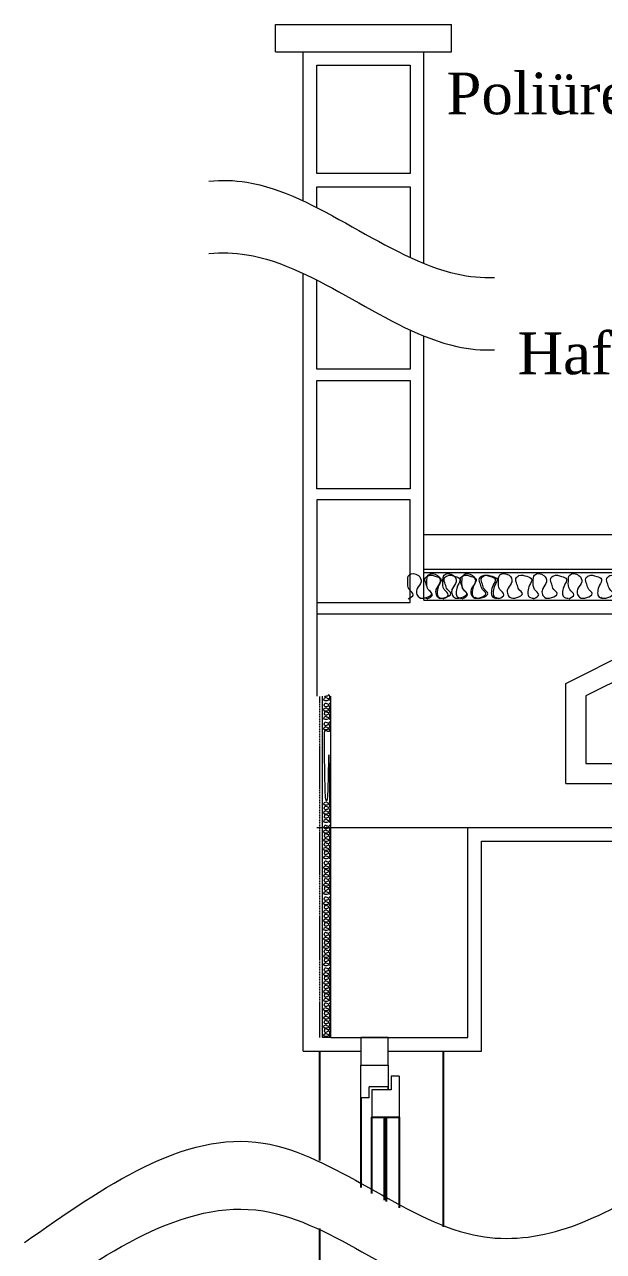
# Model space of a CAD drawing. Header units: millimetres. Extents: x -16104 to 67872, y -88009 to 12107.
# Drawn here: x 66599.2 to 66738, y -6161.2 to -5867.3 of the extents above; entities that cross this region are included whole.
import ezdxf

# ---------------------------------------------------------------- set-up
doc = ezdxf.new("R2010")
doc.units = ezdxf.units.MM
doc.linetypes.add('HIDDEN2', pattern=[4.7625, 3.175, -1.5875])
doc.layers.get('0').update_dxf_attribs({"color": 241})
for name, color, linetype, lineweight in [('DOĞRAMA', 2, 'Continuous', 5), ('doşeme', 5, 'Continuous', 18), ('kolon', 1, 'Continuous', 5), ('SEMBOL', 21, 'Continuous', 5), ('SIVA', 30, 'Continuous', 5), ('TARAMA', 8, 'Continuous', 15)]:
    doc.layers.add(name, color=color, linetype=linetype, lineweight=lineweight)
doc.styles.add('ÖLÇÜ', font='times.ttf', dxfattribs={"height": 15})

# ---------------------------------------------------------------- blocks, each defined once
blk = doc.blocks.new('A$C218D7482')
at = {"layer": 'SEMBOL'}
for p, q in [((0, 15), (10, 20)), ((10, 20), (46.69, 20)), ((56.69, 15), (46.69, 20)), ((10.71, 17), (3, 13.15)), ((17, 17), (10.71, 17)), ((17, 3), (17, 17)), ((20.74, 17), (36.69, 17)), ((20.74, 3), (20.74, 17)), ((36.69, 17), (36.69, 3)), ((45.98, 17), (39.69, 17)), ((39.69, 17), (39.69, 3)), ((39.69, 17), (39.69, 3)), ((53.69, 13.15), (45.98, 17)), ((0, 0), (0, 15)), ((56.69, 0), (56.69, 15)), ((3, 13.15), (3, 3)), ((53.69, 3), (53.69, 13.15)), ((3, 3), (17, 3)), ((36.69, 3), (20.74, 3)), ((39.69, 3), (53.69, 3)), ((0, 0), (56.69, 0))]:
    blk.add_line(p, q, dxfattribs=at)

msp = doc.modelspace()

# ---------------------------------------------------------------- linework, layer by layer
at = {"color": 0, "ltscale": 5}
for p, q in [((66669.97, -6139.47), (66669.97, -6113.29)), ((66699.66, -6155.37), (66699.66, -6113.29)), ((66679.83, -6124.47), (66679.83, -6145.93)), ((66685.49, -6148.96), (66685.49, -6129.07)), ((66686.01, -6149.24), (66686.01, -6129.07)), ((66669.97, -6205.9), (66669.97, -6155.71))]:
    msp.add_line(p, q, dxfattribs=at)
msp.add_lwpolyline([(66682.46, -6147.35), (66682.46, -6129.07), (66689.04, -6129.07), (66689.04, -6150.79)], dxfattribs=at)
at = {"layer": 'DOĞRAMA', "color": 3, "ltscale": 0.02}
for p, q in [((66679.83, -6116.58), (66686.41, -6116.58)), ((66686.41, -6116.58), (66686.41, -6121.84)), ((66689.04, -6119.21), (66687.07, -6119.21)), ((66687.07, -6119.21), (66687.07, -6122.5)), ((66689.04, -6119.21), (66689.04, -6129.07)), ((66681.8, -6124.47), (66679.83, -6124.47)), ((66686.41, -6121.84), (66681.8, -6121.84)), ((66681.8, -6124.47), (66681.8, -6121.84)), ((66687.07, -6122.5), (66682.46, -6122.5)), ((66682.46, -6122.5), (66682.46, -6129.07)), ((66689.04, -6129.07), (66682.46, -6129.07))]:
    msp.add_line(p, q, dxfattribs=at)
at = {"layer": 'DOĞRAMA', "ltscale": 0.02}
msp.add_line((66686.41, -6122.5), (66686.41, -6121.84), dxfattribs=at)
at = {"layer": 'DOĞRAMA', "color": 3, "ltscale": 0.02}
msp.add_lwpolyline([(66679.83, -6116.58), (66686.41, -6116.58), (66686.41, -6110), (66679.83, -6110)], close=True, dxfattribs=at)
msp.add_lwpolyline([(66679.83, -6125.13), (66679.83, -6116.58), (66686.41, -6116.58), (66686.41, -6122.5)], dxfattribs=at)
at = {"layer": 'DOĞRAMA', "ltscale": 0.02}
for points, knots in [([(66643.43, -5904.84), (66646.45, -5904.56), (66666.35, -5905.02), (66689.18, -5926.29), (66708.85, -5928), (66711.84, -5927.93)], [0.991581, 0.991581, 0.991581, 0.991581, 1.178141, 2.223266, 2.410473, 2.410473, 2.410473, 2.410473]), ([(66643.43, -5922.21), (66646.45, -5921.93), (66666.35, -5922.38), (66689.18, -5943.65), (66708.85, -5945.37), (66711.84, -5945.29)], [0.991581, 0.991581, 0.991581, 0.991581, 1.178141, 2.223266, 2.410473, 2.410473, 2.410473, 2.410473]), ([(66599.2, -6159.09), (66618.3, -6145.66), (66654.34, -6120.32), (66704.23, -6166.8), (66734.79, -6154.84), (66748.71, -6145.92)], [0, 0, 0, 0, 1.178141, 2.223266, 3.10085, 3.10085, 3.10085, 3.10085])]:
    msp.add_open_spline(points, degree=3, knots=knots, dxfattribs=at)
msp.add_spline([(66599.2, -6175.34), (66656.42, -6151.53), (66706.81, -6173.51), (66777.36, -6140.54)], degree=3, dxfattribs=at)
at = {"layer": 'doşeme', "color": 4, "ltscale": 0.02}
for p, q in [((66659.35, -5873.92), (66659.35, -5867.35)), ((66659.35, -5867.35), (66686.06, -5867.35)), ((66681.84, -5867.35), (66701.53, -5867.35)), ((66701.53, -5873.92), (66701.53, -5867.35)), ((66659.35, -5873.92), (66690.35, -5873.92)), ((66688.41, -5873.92), (66701.53, -5873.92)), ((66691.67, -5981.19), (66669.31, -5981.19)), ((66691.67, -6005.8), (66691.67, -5981.19)), ((66669.31, -6005.8), (66691.67, -6005.8)), ((66672.63, -6008.47), (66957, -6008.47)), ((66672.63, -6008.47), (66957, -6008.47)), ((66705.51, -6059.67), (66967.91, -6059.67))]:
    msp.add_line(p, q, dxfattribs=at)
for points in [[(66669.31, -5877.11), (66691.67, -5877.11), (66691.67, -5903.06), (66669.31, -5903.06)], [(66669.31, -5952.58), (66691.67, -5952.58), (66691.67, -5978.53), (66669.31, -5978.53)]]:
    msp.add_lwpolyline(points, close=True, dxfattribs=at)
for points in [[(66669.31, -5911.2), (66669.31, -5906.25), (66691.67, -5906.25), (66691.67, -5923.15)], [(66691.67, -5940.52), (66691.67, -5949.93), (66669.31, -5949.93), (66669.31, -5928.57)]]:
    msp.add_lwpolyline(points, dxfattribs=at)
at = {"layer": 'kolon'}
for p, q in [((66669.31, -5981.19), (66669.31, -6028.25)), ((66669.31, -6008.47), (66894.71, -6008.47)), ((66669.31, -6059.67), (66894.71, -6059.67)), ((66705.51, -6059.67), (66967.91, -6059.67)), ((66705.51, -6110), (66705.51, -6059.67)), ((66705.51, -6059.67), (66737.38, -6059.67)), ((66672.63, -6110), (66705.51, -6110))]:
    msp.add_line(p, q, dxfattribs=at)
at = {"layer": 'SIVA', "ltscale": 0.02}
for p, q in [((66666.02, -5909.6), (66666.02, -5873.92)), ((66694.96, -5924.58), (66694.96, -5873.92)), ((66666.02, -6031.53), (66666.02, -5926.96)), ((66694.96, -6005.19), (66694.96, -5941.95)), ((66694.96, -5989.46), (66952.96, -5989.46)), ((66694.96, -5997.78), (66953.96, -5997.78)), ((66694.96, -5998.61), (66954.14, -5998.61)), ((66694.96, -6005.19), (66955.94, -6005.19)), ((66694.96, -6005.19), (66955.94, -6005.19)), ((66666.02, -6113.29), (66666.02, -6031.53)), ((66708.8, -6062.96), (66969.02, -6062.96)), ((66708.8, -6113.29), (66708.8, -6062.96)), ((66666.02, -6113.29), (66679.83, -6113.29)), ((66686.41, -6113.29), (66708.8, -6113.29))]:
    msp.add_line(p, q, dxfattribs=at)
at = {"layer": 'SIVA', "color": 8, "ltscale": 0.02}
for p, q in [((66670.66, -6110), (66670.66, -6028.25)), ((66672.63, -6110), (66670.66, -6110))]:
    msp.add_line(p, q, dxfattribs=at)
at = {"layer": 'SIVA', "color": 4, "ltscale": 0.02}
msp.add_line((66672.63, -6110), (66672.63, -6028.25), dxfattribs=at)
at = {"layer": 'SIVA', "color": 8, "ltscale": 0.02}
for points, knots in [([(66691.16, -6004.87), (66691.77, -6004.59), (66693.02, -6004.01), (66690.97, -6002.61), (66691.1, -6000.94), (66691.07, -5998.68), (66693.79, -5998.83), (66694.65, -6001), (66693.3, -6002.14), (66693.07, -6003.55), (66693.82, -6004.89), (66695.4, -6004.81), (66697.42, -6003.73), (66695.76, -6002.68), (66695.59, -6001.42), (66694.92, -6000.08), (66696.28, -5999.03), (66697.6, -5999.44), (66699.52, -6000.07), (66698.4, -6001.73), (66698.1, -6002.94), (66698.08, -6004.5), (66699.01, -6004.74), (66699.47, -6004.78)], [0, 0, 0, 0, 0.0070041, 0.014536, 0.0233289, 0.030642, 0.040814, 0.0485784, 0.0568467, 0.0621733, 0.0674053, 0.0753205, 0.0828513, 0.0887338, 0.0948184, 0.1013203, 0.1058547, 0.1145465, 0.1206178, 0.1277639, 0.1348002, 0.1401268, 0.1459681, 0.1459681, 0.1459681, 0.1459681]), ([(66695.74, -6004.87), (66696.35, -6004.59), (66697.61, -6004.01), (66695.55, -6002.61), (66695.68, -6000.94), (66695.65, -5998.68), (66698.37, -5998.83), (66699.23, -6001), (66697.89, -6002.14), (66697.65, -6003.55), (66698.4, -6004.89), (66699.98, -6004.81), (66702, -6003.73), (66700.34, -6002.68), (66700.17, -6001.42), (66699.5, -6000.08), (66700.87, -5999.03), (66702.19, -5999.44), (66704.1, -6000.07), (66702.98, -6001.73), (66702.68, -6002.94), (66702.66, -6004.5), (66703.59, -6004.74), (66704.05, -6004.78)], [0, 0, 0, 0, 0.0070041, 0.014536, 0.0233289, 0.030642, 0.040814, 0.0485784, 0.0568467, 0.0621733, 0.0674053, 0.0753205, 0.0828513, 0.0887338, 0.0948184, 0.1013203, 0.1058547, 0.1145465, 0.1206178, 0.1277639, 0.1348002, 0.1401268, 0.1459681, 0.1459681, 0.1459681, 0.1459681]), ([(66699.58, -6004.87), (66700.19, -6004.59), (66701.44, -6004.01), (66699.39, -6002.61), (66699.52, -6000.94), (66699.49, -5998.68), (66702.21, -5998.83), (66703.07, -6001), (66701.72, -6002.14), (66701.49, -6003.55), (66702.24, -6004.89), (66703.82, -6004.81), (66705.84, -6003.73), (66704.18, -6002.68), (66704.01, -6001.42), (66703.34, -6000.08), (66704.7, -5999.03), (66706.02, -5999.44), (66707.94, -6000.07), (66706.82, -6001.73), (66706.52, -6002.94), (66706.5, -6004.5), (66707.43, -6004.74), (66707.89, -6004.78)], [0, 0, 0, 0, 0.0070041, 0.014536, 0.0233289, 0.030642, 0.040814, 0.0485784, 0.0568467, 0.0621733, 0.0674053, 0.0753205, 0.0828513, 0.0887338, 0.0948184, 0.1013203, 0.1058547, 0.1145465, 0.1206178, 0.1277639, 0.1348002, 0.1401268, 0.1459681, 0.1459681, 0.1459681, 0.1459681]), ([(66704.16, -6004.87), (66704.77, -6004.59), (66706.03, -6004.01), (66703.97, -6002.61), (66704.1, -6000.94), (66704.07, -5998.68), (66706.79, -5998.83), (66707.65, -6001), (66706.31, -6002.14), (66706.07, -6003.55), (66706.82, -6004.89), (66708.4, -6004.81), (66710.42, -6003.73), (66708.76, -6002.68), (66708.59, -6001.42), (66707.92, -6000.08), (66709.29, -5999.03), (66710.61, -5999.44), (66712.52, -6000.07), (66711.4, -6001.73), (66711.1, -6002.94), (66711.08, -6004.5), (66712.01, -6004.74), (66712.47, -6004.78)], [0, 0, 0, 0, 0.0070041, 0.014536, 0.0233289, 0.030642, 0.040814, 0.0485784, 0.0568467, 0.0621733, 0.0674053, 0.0753205, 0.0828513, 0.0887338, 0.0948184, 0.1013203, 0.1058547, 0.1145465, 0.1206178, 0.1277639, 0.1348002, 0.1401268, 0.1459681, 0.1459681, 0.1459681, 0.1459681]), ([(66707.27, -6004.54), (66707.7, -6004.85), (66708.88, -6004.78), (66710.88, -6003.72), (66709.22, -6002.66), (66709.05, -6001.4), (66708.38, -6000.07), (66709.74, -5999.02), (66711.06, -5999.42), (66712.98, -6000.06), (66711.86, -6001.71), (66711.56, -6002.93), (66711.54, -6004.48), (66712.47, -6004.72), (66712.92, -6004.76)], [0.06757035, 0.06757035, 0.06757035, 0.06757035, 0.07532045, 0.08285134, 0.08873376, 0.09481838, 0.1013203, 0.10585465, 0.11454647, 0.12061779, 0.12776393, 0.13480019, 0.14012681, 0.14596806, 0.14596806, 0.14596806, 0.14596806]), ([(66712.91, -6004.85), (66713.52, -6004.57), (66714.78, -6003.99), (66712.72, -6002.6), (66712.85, -6000.93), (66712.82, -5998.66), (66715.54, -5998.81), (66716.4, -6000.98), (66715.06, -6002.12), (66714.82, -6003.54), (66715.57, -6004.87), (66717.15, -6004.79), (66719.17, -6003.72), (66717.51, -6002.66), (66717.34, -6001.4), (66716.67, -6000.07), (66718.04, -5999.02), (66719.36, -5999.42), (66721.27, -6000.06), (66720.15, -6001.71), (66719.85, -6002.93), (66719.83, -6004.48), (66720.76, -6004.72), (66721.22, -6004.76)], [0, 0, 0, 0, 0.0070041, 0.014536, 0.0233289, 0.030642, 0.040814, 0.0485784, 0.0568467, 0.0621733, 0.0674053, 0.0753205, 0.0828513, 0.0887338, 0.0948184, 0.1013203, 0.1058547, 0.1145465, 0.1206178, 0.1277639, 0.1348002, 0.1401268, 0.1459681, 0.1459681, 0.1459681, 0.1459681]), ([(66721.24, -6004.87), (66721.85, -6004.59), (66723.11, -6004.01), (66721.05, -6002.61), (66721.19, -6000.94), (66721.15, -5998.68), (66723.88, -5998.83), (66724.74, -6001), (66723.39, -6002.14), (66723.15, -6003.55), (66723.9, -6004.89), (66725.49, -6004.81), (66727.5, -6003.73), (66725.84, -6002.68), (66725.67, -6001.42), (66725.01, -6000.08), (66726.37, -5999.03), (66727.69, -5999.44), (66729.61, -6000.07), (66728.49, -6001.73), (66728.18, -6002.94), (66728.16, -6004.5), (66729.09, -6004.74), (66729.55, -6004.78)], [0, 0, 0, 0, 0.0070041, 0.014536, 0.0233289, 0.030642, 0.040814, 0.0485784, 0.0568467, 0.0621733, 0.0674053, 0.0753205, 0.0828513, 0.0887338, 0.0948184, 0.1013203, 0.1058547, 0.1145465, 0.1206178, 0.1277639, 0.1348002, 0.1401268, 0.1459681, 0.1459681, 0.1459681, 0.1459681]), ([(66729.66, -6004.87), (66730.27, -6004.59), (66731.53, -6004.01), (66729.47, -6002.61), (66729.61, -6000.94), (66729.57, -5998.68), (66732.3, -5998.83), (66733.16, -6001), (66731.81, -6002.14), (66731.57, -6003.55), (66732.32, -6004.89), (66733.91, -6004.81), (66735.93, -6003.73), (66734.26, -6002.68), (66734.09, -6001.42), (66733.43, -6000.08), (66734.79, -5999.03), (66736.11, -5999.44), (66738.03, -6000.07), (66736.91, -6001.73), (66736.6, -6002.94), (66736.58, -6004.5), (66737.51, -6004.74), (66737.97, -6004.78)], [0, 0, 0, 0, 0.0070041, 0.014536, 0.0233289, 0.030642, 0.040814, 0.0485784, 0.0568467, 0.0621733, 0.0674053, 0.0753205, 0.0828513, 0.0887338, 0.0948184, 0.1013203, 0.1058547, 0.1145465, 0.1206178, 0.1277639, 0.1348002, 0.1401268, 0.1459681, 0.1459681, 0.1459681, 0.1459681]), ([(66737.35, -6004.54), (66737.79, -6004.85), (66738.96, -6004.78), (66740.96, -6003.72), (66739.3, -6002.66), (66739.13, -6001.4), (66738.46, -6000.07), (66739.83, -5999.02), (66741.15, -5999.42), (66743.07, -6000.06), (66741.94, -6001.71), (66741.64, -6002.93), (66741.62, -6004.48), (66742.55, -6004.72), (66743.01, -6004.76)], [0.06757035, 0.06757035, 0.06757035, 0.06757035, 0.07532045, 0.08285134, 0.08873376, 0.09481838, 0.1013203, 0.10585465, 0.11454647, 0.12061779, 0.12776393, 0.13480019, 0.14012681, 0.14596806, 0.14596806, 0.14596806, 0.14596806]), ([(66672.43, -6031.79), (66672.36, -6031.65), (66672.22, -6031.34), (66671.88, -6031.84), (66671.48, -6031.81), (66670.93, -6031.82), (66670.97, -6031.16), (66671.49, -6030.95), (66671.77, -6031.27), (66672.11, -6031.33), (66672.43, -6031.15), (66672.41, -6030.77), (66672.15, -6030.28), (66671.9, -6030.68), (66671.59, -6030.72), (66671.27, -6030.88), (66671.02, -6030.55), (66671.11, -6030.24), (66671.27, -6029.77), (66671.67, -6030.04), (66671.96, -6030.12), (66672.34, -6030.12), (66672.4, -6029.9), (66672.4, -6029.79)], [0, 0, 0, 0, 0.0070041, 0.014536, 0.0233289, 0.030642, 0.040814, 0.0485784, 0.0568467, 0.0621733, 0.0674053, 0.0753205, 0.0828513, 0.0887338, 0.0948184, 0.1013203, 0.1058547, 0.1145465, 0.1206178, 0.1277639, 0.1348002, 0.1401268, 0.1459681, 0.1459681, 0.1459681, 0.1459681]), ([(66672.43, -6031.79), (66672.36, -6031.65), (66672.22, -6031.34), (66671.88, -6031.84), (66671.48, -6031.81), (66670.93, -6031.82), (66670.97, -6031.16), (66671.49, -6030.95), (66671.77, -6031.27), (66672.11, -6031.33), (66672.43, -6031.15), (66672.41, -6030.77), (66672.15, -6030.28), (66671.9, -6030.68), (66671.59, -6030.72), (66671.27, -6030.88), (66671.02, -6030.55), (66671.11, -6030.24), (66671.27, -6029.77), (66671.67, -6030.04), (66671.96, -6030.12), (66672.34, -6030.12), (66672.4, -6029.9), (66672.4, -6029.79)], [0, 0, 0, 0, 0.0070041, 0.014536, 0.0233289, 0.030642, 0.040814, 0.0485784, 0.0568467, 0.0621733, 0.0674053, 0.0753205, 0.0828513, 0.0887338, 0.0948184, 0.1013203, 0.1058547, 0.1145465, 0.1206178, 0.1277639, 0.1348002, 0.1401268, 0.1459681, 0.1459681, 0.1459681, 0.1459681]), ([(66672.45, -6029.3), (66672.38, -6029.16), (66672.24, -6028.85), (66671.9, -6029.35), (66671.5, -6029.32), (66670.95, -6029.33), (66670.99, -6028.67), (66671.51, -6028.46), (66671.79, -6028.78), (66672.13, -6028.84), (66672.45, -6028.66), (66672.43, -6028.28), (66672.17, -6027.79), (66671.92, -6028.19), (66671.62, -6028.23), (66671.34, -6028.37), (66671.22, -6028.28), (66671.19, -6028.25)], [0, 0, 0, 0, 0.0070041, 0.014536, 0.0233289, 0.030642, 0.040814, 0.0485784, 0.0568467, 0.0621733, 0.0674053, 0.0753205, 0.0828513, 0.0887338, 0.0948184, 0.1013203, 0.1034762, 0.1034762, 0.1034762, 0.1034762]), ([(66672.45, -6029.3), (66672.38, -6029.16), (66672.24, -6028.85), (66671.9, -6029.35), (66671.5, -6029.32), (66670.95, -6029.33), (66670.99, -6028.67), (66671.51, -6028.46), (66671.79, -6028.78), (66672.13, -6028.84), (66672.45, -6028.66), (66672.43, -6028.28), (66672.17, -6027.79), (66671.92, -6028.19), (66671.62, -6028.23), (66671.34, -6028.37), (66671.22, -6028.28), (66671.19, -6028.25)], [0, 0, 0, 0, 0.0070041, 0.014536, 0.0233289, 0.030642, 0.040814, 0.0485784, 0.0568467, 0.0621733, 0.0674053, 0.0753205, 0.0828513, 0.0887338, 0.0948184, 0.1013203, 0.1034762, 0.1034762, 0.1034762, 0.1034762]), ([(66672.45, -6033.8), (66672.38, -6033.65), (66672.24, -6033.35), (66671.9, -6033.85), (66671.5, -6033.81), (66670.95, -6033.82), (66670.99, -6033.16), (66671.51, -6032.96), (66671.79, -6033.28), (66672.13, -6033.34), (66672.45, -6033.16), (66672.43, -6032.77), (66672.17, -6032.29), (66671.92, -6032.69), (66671.62, -6032.73), (66671.29, -6032.89), (66671.04, -6032.56), (66671.14, -6032.24), (66671.29, -6031.78), (66671.69, -6032.05), (66671.98, -6032.12), (66672.36, -6032.13), (66672.42, -6031.9), (66672.43, -6031.79)], [0, 0, 0, 0, 0.0070041, 0.014536, 0.0233289, 0.030642, 0.040814, 0.0485784, 0.0568467, 0.0621733, 0.0674053, 0.0753205, 0.0828513, 0.0887338, 0.0948184, 0.1013203, 0.1058547, 0.1145465, 0.1206178, 0.1277639, 0.1348002, 0.1401268, 0.1459681, 0.1459681, 0.1459681, 0.1459681]), ([(66672.45, -6033.8), (66672.38, -6033.65), (66672.24, -6033.35), (66671.9, -6033.85), (66671.5, -6033.81), (66670.95, -6033.82), (66670.99, -6033.16), (66671.51, -6032.96), (66671.79, -6033.28), (66672.13, -6033.34), (66672.45, -6033.16), (66672.43, -6032.77), (66672.17, -6032.29), (66671.92, -6032.69), (66671.62, -6032.73), (66671.29, -6032.89), (66671.04, -6032.56), (66671.14, -6032.24), (66671.29, -6031.78), (66671.69, -6032.05), (66671.98, -6032.12), (66672.36, -6032.13), (66672.42, -6031.9), (66672.43, -6031.79)], [0, 0, 0, 0, 0.0070041, 0.014536, 0.0233289, 0.030642, 0.040814, 0.0485784, 0.0568467, 0.0621733, 0.0674053, 0.0753205, 0.0828513, 0.0887338, 0.0948184, 0.1013203, 0.1058547, 0.1145465, 0.1206178, 0.1277639, 0.1348002, 0.1401268, 0.1459681, 0.1459681, 0.1459681, 0.1459681]), ([(66672.43, -6036.3), (66672.36, -6036.16), (66672.22, -6035.85), (66671.88, -6036.35), (66671.48, -6036.32), (66670.93, -6036.33), (66670.97, -6035.67), (66671.49, -6035.46), (66671.77, -6035.79), (66672.11, -6035.84), (66672.43, -6035.66), (66672.41, -6035.28), (66672.15, -6034.79), (66671.9, -6035.19), (66671.59, -6035.23), (66671.27, -6035.4), (66671.02, -6035.07), (66671.11, -6034.75), (66671.27, -6034.28), (66671.67, -6034.55), (66671.96, -6034.63), (66672.34, -6034.63), (66672.4, -6034.41), (66672.4, -6034.3)], [0, 0, 0, 0, 0.0070041, 0.014536, 0.0233289, 0.030642, 0.040814, 0.0485784, 0.0568467, 0.0621733, 0.0674053, 0.0753205, 0.0828513, 0.0887338, 0.0948184, 0.1013203, 0.1058547, 0.1145465, 0.1206178, 0.1277639, 0.1348002, 0.1401268, 0.1459681, 0.1459681, 0.1459681, 0.1459681]), ([(66672.43, -6036.3), (66672.36, -6036.16), (66672.22, -6035.85), (66671.88, -6036.35), (66671.48, -6036.32), (66670.93, -6036.33), (66670.97, -6035.67), (66671.49, -6035.46), (66671.77, -6035.79), (66672.11, -6035.84), (66672.43, -6035.66), (66672.41, -6035.28), (66672.15, -6034.79), (66671.9, -6035.19), (66671.59, -6035.23), (66671.27, -6035.4), (66671.02, -6035.07), (66671.11, -6034.75), (66671.27, -6034.28), (66671.67, -6034.55), (66671.96, -6034.63), (66672.34, -6034.63), (66672.4, -6034.41), (66672.4, -6034.3)], [0, 0, 0, 0, 0.0070041, 0.014536, 0.0233289, 0.030642, 0.040814, 0.0485784, 0.0568467, 0.0621733, 0.0674053, 0.0753205, 0.0828513, 0.0887338, 0.0948184, 0.1013203, 0.1058547, 0.1145465, 0.1206178, 0.1277639, 0.1348002, 0.1401268, 0.1459681, 0.1459681, 0.1459681, 0.1459681]), ([(66672.45, -6054.31), (66672.38, -6054.16), (66672.24, -6053.86), (66671.9, -6054.36), (66671.5, -6054.32), (66670.95, -6054.33), (66670.99, -6053.67), (66671.51, -6053.47), (66671.79, -6053.79), (66672.13, -6053.85), (66672.45, -6053.67), (66672.43, -6053.29), (66672.17, -6036.8), (66671.92, -6053.2), (66671.62, -6053.24), (66671.29, -6053.4), (66671.04, -6037.07), (66671.14, -6036.75), (66671.29, -6036.29), (66671.69, -6036.56), (66671.98, -6036.63), (66672.36, -6036.64), (66672.42, -6036.41), (66672.43, -6036.3)], [0, 0, 0, 0, 0.0070041, 0.014536, 0.0233289, 0.030642, 0.040814, 0.0485784, 0.0568467, 0.0621733, 0.0674053, 0.0753205, 0.0828513, 0.0887338, 0.0948184, 0.1013203, 0.1058547, 0.1145465, 0.1206178, 0.1277639, 0.1348002, 0.1401268, 0.1459681, 0.1459681, 0.1459681, 0.1459681]), ([(66672.43, -6056.46), (66672.36, -6056.31), (66672.22, -6056.01), (66671.88, -6056.5), (66671.48, -6056.47), (66670.93, -6056.48), (66670.97, -6055.82), (66671.49, -6055.61), (66671.77, -6055.94), (66672.11, -6056), (66672.43, -6055.81), (66672.41, -6055.43), (66672.15, -6054.94), (66671.9, -6055.34), (66671.59, -6055.39), (66671.27, -6055.55), (66671.02, -6055.22), (66671.11, -6054.9), (66671.27, -6054.44), (66671.67, -6054.71), (66671.96, -6054.78), (66672.34, -6054.78), (66672.4, -6054.56), (66672.4, -6054.45)], [0, 0, 0, 0, 0.0070041, 0.014536, 0.0233289, 0.030642, 0.040814, 0.0485784, 0.0568467, 0.0621733, 0.0674053, 0.0753205, 0.0828513, 0.0887338, 0.0948184, 0.1013203, 0.1058547, 0.1145465, 0.1206178, 0.1277639, 0.1348002, 0.1401268, 0.1459681, 0.1459681, 0.1459681, 0.1459681]), ([(66672.45, -6058.46), (66672.38, -6058.32), (66672.24, -6058.01), (66671.9, -6058.51), (66671.5, -6058.48), (66670.95, -6058.48), (66670.99, -6057.83), (66671.51, -6057.62), (66671.79, -6057.94), (66672.13, -6058), (66672.45, -6057.82), (66672.43, -6057.44), (66672.17, -6056.95), (66671.92, -6057.35), (66671.62, -6057.39), (66671.29, -6057.55), (66671.04, -6057.22), (66671.14, -6056.91), (66671.29, -6056.44), (66671.69, -6056.71), (66671.98, -6056.79), (66672.36, -6056.79), (66672.42, -6056.57), (66672.43, -6056.46)], [0, 0, 0, 0, 0.0070041, 0.014536, 0.0233289, 0.030642, 0.040814, 0.0485784, 0.0568467, 0.0621733, 0.0674053, 0.0753205, 0.0828513, 0.0887338, 0.0948184, 0.1013203, 0.1058547, 0.1145465, 0.1206178, 0.1277639, 0.1348002, 0.1401268, 0.1459681, 0.1459681, 0.1459681, 0.1459681]), ([(66672.43, -6061.02), (66672.36, -6060.88), (66672.22, -6060.57), (66671.88, -6061.07), (66671.48, -6061.04), (66670.93, -6061.05), (66670.97, -6060.39), (66671.49, -6060.18), (66671.77, -6060.51), (66672.11, -6060.56), (66672.43, -6060.38), (66672.41, -6060), (66672.15, -6059.51), (66671.9, -6059.91), (66671.59, -6059.96), (66671.27, -6060.12), (66671.02, -6059.79), (66671.11, -6059.47), (66671.27, -6059), (66671.67, -6059.28), (66671.96, -6059.35), (66672.34, -6059.35), (66672.4, -6059.13), (66672.4, -6059.02)], [0, 0, 0, 0, 0.0070041, 0.014536, 0.0233289, 0.030642, 0.040814, 0.0485784, 0.0568467, 0.0621733, 0.0674053, 0.0753205, 0.0828513, 0.0887338, 0.0948184, 0.1013203, 0.1058547, 0.1145465, 0.1206178, 0.1277639, 0.1348002, 0.1401268, 0.1459681, 0.1459681, 0.1459681, 0.1459681]), ([(66672.45, -6063.03), (66672.38, -6062.88), (66672.24, -6062.58), (66671.9, -6063.08), (66671.5, -6063.05), (66670.95, -6063.05), (66670.99, -6062.4), (66671.51, -6062.19), (66671.79, -6062.51), (66672.13, -6062.57), (66672.45, -6062.39), (66672.43, -6062.01), (66672.17, -6061.52), (66671.92, -6061.92), (66671.62, -6061.96), (66671.29, -6062.12), (66671.04, -6061.79), (66671.14, -6061.47), (66671.29, -6061.01), (66671.69, -6061.28), (66671.98, -6061.36), (66672.36, -6061.36), (66672.42, -6061.14), (66672.43, -6061.02)], [0, 0, 0, 0, 0.0070041, 0.014536, 0.0233289, 0.030642, 0.040814, 0.0485784, 0.0568467, 0.0621733, 0.0674053, 0.0753205, 0.0828513, 0.0887338, 0.0948184, 0.1013203, 0.1058547, 0.1145465, 0.1206178, 0.1277639, 0.1348002, 0.1401268, 0.1459681, 0.1459681, 0.1459681, 0.1459681]), ([(66672.43, -6065.18), (66672.36, -6065.03), (66672.22, -6064.73), (66671.88, -6065.22), (66671.48, -6065.19), (66670.93, -6065.2), (66670.97, -6064.54), (66671.49, -6064.33), (66671.77, -6064.66), (66672.11, -6064.72), (66672.43, -6064.54), (66672.41, -6064.15), (66672.15, -6063.66), (66671.9, -6064.07), (66671.59, -6064.11), (66671.27, -6064.27), (66671.02, -6063.94), (66671.11, -6063.62), (66671.27, -6063.16), (66671.67, -6063.43), (66671.96, -6063.5), (66672.34, -6063.51), (66672.4, -6063.28), (66672.4, -6063.17)], [0, 0, 0, 0, 0.0070041, 0.014536, 0.0233289, 0.030642, 0.040814, 0.0485784, 0.0568467, 0.0621733, 0.0674053, 0.0753205, 0.0828513, 0.0887338, 0.0948184, 0.1013203, 0.1058547, 0.1145465, 0.1206178, 0.1277639, 0.1348002, 0.1401268, 0.1459681, 0.1459681, 0.1459681, 0.1459681]), ([(66672.45, -6067.18), (66672.38, -6067.04), (66672.24, -6066.73), (66671.9, -6067.23), (66671.5, -6067.2), (66670.95, -6067.21), (66670.99, -6066.55), (66671.51, -6066.34), (66671.79, -6066.67), (66672.13, -6066.72), (66672.45, -6066.54), (66672.43, -6066.16), (66672.17, -6065.67), (66671.92, -6066.07), (66671.62, -6066.11), (66671.29, -6066.27), (66671.04, -6065.95), (66671.14, -6065.63), (66671.29, -6065.16), (66671.69, -6065.43), (66671.98, -6065.51), (66672.36, -6065.51), (66672.42, -6065.29), (66672.43, -6065.18)], [0, 0, 0, 0, 0.0070041, 0.014536, 0.0233289, 0.030642, 0.040814, 0.0485784, 0.0568467, 0.0621733, 0.0674053, 0.0753205, 0.0828513, 0.0887338, 0.0948184, 0.1013203, 0.1058547, 0.1145465, 0.1206178, 0.1277639, 0.1348002, 0.1401268, 0.1459681, 0.1459681, 0.1459681, 0.1459681]), ([(66672.43, -6069.58), (66672.36, -6069.44), (66672.22, -6069.13), (66671.88, -6069.63), (66671.48, -6069.6), (66670.93, -6069.61), (66670.97, -6068.95), (66671.49, -6068.74), (66671.77, -6069.06), (66672.11, -6069.12), (66672.43, -6068.94), (66672.41, -6068.56), (66672.15, -6068.07), (66671.9, -6068.47), (66671.59, -6068.51), (66671.27, -6068.67), (66671.02, -6068.34), (66671.11, -6068.03), (66671.27, -6067.56), (66671.67, -6067.83), (66671.96, -6067.91), (66672.34, -6067.91), (66672.4, -6067.69), (66672.4, -6067.58)], [0, 0, 0, 0, 0.0070041, 0.014536, 0.0233289, 0.030642, 0.040814, 0.0485784, 0.0568467, 0.0621733, 0.0674053, 0.0753205, 0.0828513, 0.0887338, 0.0948184, 0.1013203, 0.1058547, 0.1145465, 0.1206178, 0.1277639, 0.1348002, 0.1401268, 0.1459681, 0.1459681, 0.1459681, 0.1459681]), ([(66672.43, -6073.74), (66672.36, -6073.59), (66672.22, -6073.28), (66671.88, -6073.78), (66671.48, -6073.75), (66670.93, -6073.76), (66670.97, -6073.1), (66671.49, -6072.89), (66671.77, -6073.22), (66672.11, -6073.27), (66672.43, -6073.09), (66672.41, -6072.71), (66672.15, -6072.22), (66671.9, -6072.62), (66671.59, -6072.67), (66671.27, -6072.83), (66671.02, -6072.5), (66671.11, -6072.18), (66671.27, -6071.72), (66671.67, -6071.99), (66671.96, -6072.06), (66672.34, -6072.06), (66672.4, -6071.84), (66672.4, -6071.73)], [0, 0, 0, 0, 0.0070041, 0.014536, 0.0233289, 0.030642, 0.040814, 0.0485784, 0.0568467, 0.0621733, 0.0674053, 0.0753205, 0.0828513, 0.0887338, 0.0948184, 0.1013203, 0.1058547, 0.1145465, 0.1206178, 0.1277639, 0.1348002, 0.1401268, 0.1459681, 0.1459681, 0.1459681, 0.1459681]), ([(66672.45, -6071.59), (66672.38, -6071.44), (66672.24, -6071.14), (66671.9, -6071.64), (66671.5, -6071.6), (66670.95, -6071.61), (66670.99, -6070.95), (66671.51, -6070.75), (66671.79, -6071.07), (66672.13, -6071.13), (66672.45, -6070.95), (66672.43, -6070.56), (66672.17, -6070.08), (66671.92, -6070.48), (66671.62, -6070.52), (66671.29, -6070.68), (66671.04, -6070.35), (66671.14, -6070.03), (66671.29, -6069.57), (66671.69, -6069.84), (66671.98, -6069.91), (66672.36, -6069.92), (66672.42, -6069.69), (66672.43, -6069.58)], [0, 0, 0, 0, 0.0070041, 0.014536, 0.0233289, 0.030642, 0.040814, 0.0485784, 0.0568467, 0.0621733, 0.0674053, 0.0753205, 0.0828513, 0.0887338, 0.0948184, 0.1013203, 0.1058547, 0.1145465, 0.1206178, 0.1277639, 0.1348002, 0.1401268, 0.1459681, 0.1459681, 0.1459681, 0.1459681]), ([(66672.45, -6075.74), (66672.38, -6075.6), (66672.24, -6075.29), (66671.9, -6075.79), (66671.5, -6075.76), (66670.95, -6075.76), (66670.99, -6075.11), (66671.51, -6074.9), (66671.79, -6075.22), (66672.13, -6075.28), (66672.45, -6075.1), (66672.43, -6074.72), (66672.17, -6074.23), (66671.92, -6074.63), (66671.62, -6074.67), (66671.29, -6074.83), (66671.04, -6074.5), (66671.14, -6074.18), (66671.29, -6073.72), (66671.69, -6073.99), (66671.98, -6074.07), (66672.36, -6074.07), (66672.42, -6073.85), (66672.43, -6073.74)], [0, 0, 0, 0, 0.0070041, 0.014536, 0.0233289, 0.030642, 0.040814, 0.0485784, 0.0568467, 0.0621733, 0.0674053, 0.0753205, 0.0828513, 0.0887338, 0.0948184, 0.1013203, 0.1058547, 0.1145465, 0.1206178, 0.1277639, 0.1348002, 0.1401268, 0.1459681, 0.1459681, 0.1459681, 0.1459681]), ([(66672.43, -6078.17), (66672.36, -6078.03), (66672.22, -6077.72), (66671.88, -6078.22), (66671.48, -6078.19), (66670.93, -6078.2), (66670.97, -6077.54), (66671.49, -6077.33), (66671.77, -6077.66), (66672.11, -6077.71), (66672.43, -6077.53), (66672.41, -6077.15), (66672.15, -6076.66), (66671.9, -6077.06), (66671.59, -6077.1), (66671.27, -6077.27), (66671.02, -6076.94), (66671.11, -6076.62), (66671.27, -6076.15), (66671.67, -6076.43), (66671.96, -6076.5), (66672.34, -6076.5), (66672.4, -6076.28), (66672.4, -6076.17)], [0, 0, 0, 0, 0.0070041, 0.014536, 0.0233289, 0.030642, 0.040814, 0.0485784, 0.0568467, 0.0621733, 0.0674053, 0.0753205, 0.0828513, 0.0887338, 0.0948184, 0.1013203, 0.1058547, 0.1145465, 0.1206178, 0.1277639, 0.1348002, 0.1401268, 0.1459681, 0.1459681, 0.1459681, 0.1459681]), ([(66672.43, -6082.33), (66672.36, -6082.18), (66672.22, -6081.88), (66671.88, -6082.37), (66671.48, -6082.34), (66670.93, -6082.35), (66670.97, -6081.69), (66671.49, -6081.48), (66671.77, -6081.81), (66672.11, -6081.87), (66672.43, -6081.69), (66672.41, -6081.3), (66672.15, -6080.81), (66671.9, -6081.22), (66671.59, -6081.26), (66671.27, -6081.42), (66671.02, -6081.09), (66671.11, -6080.77), (66671.27, -6080.31), (66671.67, -6080.58), (66671.96, -6080.65), (66672.34, -6080.66), (66672.4, -6080.43), (66672.4, -6080.32)], [0, 0, 0, 0, 0.0070041, 0.014536, 0.0233289, 0.030642, 0.040814, 0.0485784, 0.0568467, 0.0621733, 0.0674053, 0.0753205, 0.0828513, 0.0887338, 0.0948184, 0.1013203, 0.1058547, 0.1145465, 0.1206178, 0.1277639, 0.1348002, 0.1401268, 0.1459681, 0.1459681, 0.1459681, 0.1459681]), ([(66672.45, -6080.18), (66672.38, -6080.03), (66672.24, -6079.73), (66671.9, -6080.23), (66671.5, -6080.19), (66670.95, -6080.2), (66670.99, -6079.54), (66671.51, -6079.34), (66671.79, -6079.66), (66672.13, -6079.72), (66672.45, -6079.54), (66672.43, -6079.16), (66672.17, -6078.67), (66671.92, -6079.07), (66671.62, -6079.11), (66671.29, -6079.27), (66671.04, -6078.94), (66671.14, -6078.62), (66671.29, -6078.16), (66671.69, -6078.43), (66671.98, -6078.51), (66672.36, -6078.51), (66672.42, -6078.29), (66672.43, -6078.17)], [0, 0, 0, 0, 0.0070041, 0.014536, 0.0233289, 0.030642, 0.040814, 0.0485784, 0.0568467, 0.0621733, 0.0674053, 0.0753205, 0.0828513, 0.0887338, 0.0948184, 0.1013203, 0.1058547, 0.1145465, 0.1206178, 0.1277639, 0.1348002, 0.1401268, 0.1459681, 0.1459681, 0.1459681, 0.1459681]), ([(66672.45, -6084.33), (66672.38, -6084.19), (66672.24, -6083.88), (66671.9, -6084.38), (66671.5, -6084.35), (66670.95, -6084.36), (66670.99, -6083.7), (66671.51, -6083.49), (66671.79, -6083.82), (66672.13, -6083.87), (66672.45, -6083.69), (66672.43, -6083.31), (66672.17, -6082.82), (66671.92, -6083.22), (66671.62, -6083.26), (66671.29, -6083.42), (66671.04, -6083.1), (66671.14, -6082.78), (66671.29, -6082.31), (66671.69, -6082.58), (66671.98, -6082.66), (66672.36, -6082.66), (66672.42, -6082.44), (66672.43, -6082.33)], [0, 0, 0, 0, 0.0070041, 0.014536, 0.0233289, 0.030642, 0.040814, 0.0485784, 0.0568467, 0.0621733, 0.0674053, 0.0753205, 0.0828513, 0.0887338, 0.0948184, 0.1013203, 0.1058547, 0.1145465, 0.1206178, 0.1277639, 0.1348002, 0.1401268, 0.1459681, 0.1459681, 0.1459681, 0.1459681]), ([(66672.43, -6086.67), (66672.36, -6086.52), (66672.22, -6086.22), (66671.88, -6086.71), (66671.48, -6086.68), (66670.93, -6086.69), (66670.97, -6086.03), (66671.49, -6085.82), (66671.77, -6086.15), (66672.11, -6086.21), (66672.43, -6086.03), (66672.41, -6085.64), (66672.15, -6085.16), (66671.9, -6085.56), (66671.59, -6085.6), (66671.27, -6085.76), (66671.02, -6085.43), (66671.11, -6085.11), (66671.27, -6084.65), (66671.67, -6084.92), (66671.96, -6084.99), (66672.34, -6085), (66672.4, -6084.77), (66672.4, -6084.66)], [0, 0, 0, 0, 0.0070041, 0.014536, 0.0233289, 0.030642, 0.040814, 0.0485784, 0.0568467, 0.0621733, 0.0674053, 0.0753205, 0.0828513, 0.0887338, 0.0948184, 0.1013203, 0.1058547, 0.1145465, 0.1206178, 0.1277639, 0.1348002, 0.1401268, 0.1459681, 0.1459681, 0.1459681, 0.1459681]), ([(66672.43, -6090.82), (66672.36, -6090.67), (66672.22, -6090.37), (66671.88, -6090.87), (66671.48, -6090.83), (66670.93, -6090.84), (66670.97, -6090.18), (66671.49, -6089.98), (66671.77, -6090.3), (66672.11, -6090.36), (66672.43, -6090.18), (66672.41, -6089.8), (66672.15, -6089.31), (66671.9, -6089.71), (66671.59, -6089.75), (66671.27, -6089.91), (66671.02, -6089.58), (66671.11, -6089.26), (66671.27, -6088.8), (66671.67, -6089.07), (66671.96, -6089.14), (66672.34, -6089.15), (66672.4, -6088.93), (66672.4, -6088.81)], [0, 0, 0, 0, 0.0070041, 0.014536, 0.0233289, 0.030642, 0.040814, 0.0485784, 0.0568467, 0.0621733, 0.0674053, 0.0753205, 0.0828513, 0.0887338, 0.0948184, 0.1013203, 0.1058547, 0.1145465, 0.1206178, 0.1277639, 0.1348002, 0.1401268, 0.1459681, 0.1459681, 0.1459681, 0.1459681]), ([(66672.45, -6088.67), (66672.38, -6088.53), (66672.24, -6088.22), (66671.9, -6088.72), (66671.5, -6088.69), (66670.95, -6088.7), (66670.99, -6088.04), (66671.51, -6087.83), (66671.79, -6088.16), (66672.13, -6088.21), (66672.45, -6088.03), (66672.43, -6087.65), (66672.17, -6087.16), (66671.92, -6087.56), (66671.62, -6087.61), (66671.29, -6087.77), (66671.04, -6087.44), (66671.14, -6087.12), (66671.29, -6086.65), (66671.69, -6086.93), (66671.98, -6087), (66672.36, -6087), (66672.42, -6086.78), (66672.43, -6086.67)], [0, 0, 0, 0, 0.0070041, 0.014536, 0.0233289, 0.030642, 0.040814, 0.0485784, 0.0568467, 0.0621733, 0.0674053, 0.0753205, 0.0828513, 0.0887338, 0.0948184, 0.1013203, 0.1058547, 0.1145465, 0.1206178, 0.1277639, 0.1348002, 0.1401268, 0.1459681, 0.1459681, 0.1459681, 0.1459681]), ([(66672.45, -6092.83), (66672.38, -6092.68), (66672.24, -6092.38), (66671.9, -6092.87), (66671.5, -6092.84), (66670.95, -6092.85), (66670.99, -6092.19), (66671.51, -6091.98), (66671.79, -6092.31), (66672.13, -6092.37), (66672.45, -6092.19), (66672.43, -6091.8), (66672.17, -6091.31), (66671.92, -6091.72), (66671.62, -6091.76), (66671.29, -6091.92), (66671.04, -6091.59), (66671.14, -6091.27), (66671.29, -6090.81), (66671.69, -6091.08), (66671.98, -6091.15), (66672.36, -6091.16), (66672.42, -6090.93), (66672.43, -6090.82)], [0, 0, 0, 0, 0.0070041, 0.014536, 0.0233289, 0.030642, 0.040814, 0.0485784, 0.0568467, 0.0621733, 0.0674053, 0.0753205, 0.0828513, 0.0887338, 0.0948184, 0.1013203, 0.1058547, 0.1145465, 0.1206178, 0.1277639, 0.1348002, 0.1401268, 0.1459681, 0.1459681, 0.1459681, 0.1459681]), ([(66672.43, -6095.16), (66672.36, -6095.02), (66672.22, -6094.71), (66671.88, -6095.21), (66671.48, -6095.18), (66670.93, -6095.18), (66670.97, -6094.53), (66671.49, -6094.32), (66671.77, -6094.64), (66672.11, -6094.7), (66672.43, -6094.52), (66672.41, -6094.14), (66672.15, -6093.65), (66671.9, -6094.05), (66671.59, -6094.09), (66671.27, -6094.25), (66671.02, -6093.92), (66671.11, -6093.6), (66671.27, -6093.14), (66671.67, -6093.41), (66671.96, -6093.49), (66672.34, -6093.49), (66672.4, -6093.27), (66672.4, -6093.16)], [0, 0, 0, 0, 0.0070041, 0.014536, 0.0233289, 0.030642, 0.040814, 0.0485784, 0.0568467, 0.0621733, 0.0674053, 0.0753205, 0.0828513, 0.0887338, 0.0948184, 0.1013203, 0.1058547, 0.1145465, 0.1206178, 0.1277639, 0.1348002, 0.1401268, 0.1459681, 0.1459681, 0.1459681, 0.1459681]), ([(66672.45, -6097.17), (66672.38, -6097.02), (66672.24, -6096.72), (66671.9, -6097.21), (66671.5, -6097.18), (66670.95, -6097.19), (66670.99, -6096.53), (66671.51, -6096.32), (66671.79, -6096.65), (66672.13, -6096.71), (66672.45, -6096.53), (66672.43, -6096.14), (66672.17, -6095.66), (66671.92, -6096.06), (66671.62, -6096.1), (66671.29, -6096.26), (66671.04, -6095.93), (66671.14, -6095.61), (66671.29, -6095.15), (66671.69, -6095.42), (66671.98, -6095.49), (66672.36, -6095.5), (66672.42, -6095.27), (66672.43, -6095.16)], [0, 0, 0, 0, 0.0070041, 0.014536, 0.0233289, 0.030642, 0.040814, 0.0485784, 0.0568467, 0.0621733, 0.0674053, 0.0753205, 0.0828513, 0.0887338, 0.0948184, 0.1013203, 0.1058547, 0.1145465, 0.1206178, 0.1277639, 0.1348002, 0.1401268, 0.1459681, 0.1459681, 0.1459681, 0.1459681]), ([(66672.43, -6099.31), (66672.36, -6099.17), (66672.22, -6098.86), (66671.88, -6099.36), (66671.48, -6099.33), (66670.93, -6099.34), (66670.97, -6098.68), (66671.49, -6098.47), (66671.77, -6098.8), (66672.11, -6098.85), (66672.43, -6098.67), (66672.41, -6098.29), (66672.15, -6097.8), (66671.9, -6098.2), (66671.59, -6098.24), (66671.27, -6098.41), (66671.02, -6098.08), (66671.11, -6097.76), (66671.27, -6097.29), (66671.67, -6097.57), (66671.96, -6097.64), (66672.34, -6097.64), (66672.4, -6097.42), (66672.4, -6097.31)], [0, 0, 0, 0, 0.0070041, 0.014536, 0.0233289, 0.030642, 0.040814, 0.0485784, 0.0568467, 0.0621733, 0.0674053, 0.0753205, 0.0828513, 0.0887338, 0.0948184, 0.1013203, 0.1058547, 0.1145465, 0.1206178, 0.1277639, 0.1348002, 0.1401268, 0.1459681, 0.1459681, 0.1459681, 0.1459681]), ([(66672.45, -6101.32), (66672.38, -6101.17), (66672.24, -6100.87), (66671.9, -6101.37), (66671.5, -6101.33), (66670.95, -6101.34), (66670.99, -6100.68), (66671.51, -6100.48), (66671.79, -6100.8), (66672.13, -6100.86), (66672.45, -6100.68), (66672.43, -6100.3), (66672.17, -6099.81), (66671.92, -6100.21), (66671.62, -6100.25), (66671.29, -6100.41), (66671.04, -6100.08), (66671.14, -6099.76), (66671.29, -6099.3), (66671.69, -6099.57), (66671.98, -6099.65), (66672.36, -6099.65), (66672.42, -6099.43), (66672.43, -6099.31)], [0, 0, 0, 0, 0.0070041, 0.014536, 0.0233289, 0.030642, 0.040814, 0.0485784, 0.0568467, 0.0621733, 0.0674053, 0.0753205, 0.0828513, 0.0887338, 0.0948184, 0.1013203, 0.1058547, 0.1145465, 0.1206178, 0.1277639, 0.1348002, 0.1401268, 0.1459681, 0.1459681, 0.1459681, 0.1459681]), ([(66672.43, -6103.58), (66672.36, -6103.44), (66672.22, -6103.13), (66671.88, -6103.63), (66671.48, -6103.6), (66670.93, -6103.61), (66670.97, -6102.95), (66671.49, -6102.74), (66671.77, -6103.06), (66672.11, -6103.12), (66672.43, -6102.94), (66672.41, -6102.56), (66672.15, -6102.07), (66671.9, -6102.47), (66671.59, -6102.51), (66671.27, -6102.67), (66671.02, -6102.35), (66671.11, -6102.03), (66671.27, -6101.56), (66671.67, -6101.83), (66671.96, -6101.91), (66672.34, -6101.91), (66672.4, -6101.69), (66672.4, -6101.58)], [0, 0, 0, 0, 0.0070041, 0.014536, 0.0233289, 0.030642, 0.040814, 0.0485784, 0.0568467, 0.0621733, 0.0674053, 0.0753205, 0.0828513, 0.0887338, 0.0948184, 0.1013203, 0.1058547, 0.1145465, 0.1206178, 0.1277639, 0.1348002, 0.1401268, 0.1459681, 0.1459681, 0.1459681, 0.1459681]), ([(66672.45, -6105.59), (66672.38, -6105.44), (66672.24, -6105.14), (66671.9, -6105.64), (66671.5, -6105.6), (66670.95, -6105.61), (66670.99, -6104.95), (66671.51, -6104.75), (66671.79, -6105.07), (66672.13, -6105.13), (66672.45, -6104.95), (66672.43, -6104.56), (66672.17, -6104.08), (66671.92, -6104.48), (66671.62, -6104.52), (66671.29, -6104.68), (66671.04, -6104.35), (66671.14, -6104.03), (66671.29, -6103.57), (66671.69, -6103.84), (66671.98, -6103.91), (66672.36, -6103.92), (66672.42, -6103.69), (66672.43, -6103.58)], [0, 0, 0, 0, 0.0070041, 0.014536, 0.0233289, 0.030642, 0.040814, 0.0485784, 0.0568467, 0.0621733, 0.0674053, 0.0753205, 0.0828513, 0.0887338, 0.0948184, 0.1013203, 0.1058547, 0.1145465, 0.1206178, 0.1277639, 0.1348002, 0.1401268, 0.1459681, 0.1459681, 0.1459681, 0.1459681]), ([(66672.43, -6107.74), (66672.36, -6107.59), (66672.22, -6107.29), (66671.88, -6107.78), (66671.48, -6107.75), (66670.93, -6107.76), (66670.97, -6107.1), (66671.49, -6106.89), (66671.77, -6107.22), (66672.11, -6107.27), (66672.43, -6107.09), (66672.41, -6106.71), (66672.15, -6106.22), (66671.9, -6106.62), (66671.59, -6106.67), (66671.27, -6106.83), (66671.02, -6106.5), (66671.11, -6106.18), (66671.27, -6105.72), (66671.67, -6105.99), (66671.96, -6106.06), (66672.34, -6106.06), (66672.4, -6105.84), (66672.4, -6105.73)], [0, 0, 0, 0, 0.0070041, 0.014536, 0.0233289, 0.030642, 0.040814, 0.0485784, 0.0568467, 0.0621733, 0.0674053, 0.0753205, 0.0828513, 0.0887338, 0.0948184, 0.1013203, 0.1058547, 0.1145465, 0.1206178, 0.1277639, 0.1348002, 0.1401268, 0.1459681, 0.1459681, 0.1459681, 0.1459681]), ([(66672.45, -6109.74), (66672.38, -6109.6), (66672.24, -6109.29), (66671.9, -6109.79), (66671.5, -6109.76), (66670.95, -6109.76), (66670.99, -6109.11), (66671.51, -6108.9), (66671.79, -6109.22), (66672.13, -6109.28), (66672.45, -6109.1), (66672.43, -6108.72), (66672.17, -6108.23), (66671.92, -6108.63), (66671.62, -6108.67), (66671.29, -6108.83), (66671.04, -6108.5), (66671.14, -6108.18), (66671.29, -6107.72), (66671.69, -6107.99), (66671.98, -6108.07), (66672.36, -6108.07), (66672.42, -6107.85), (66672.43, -6107.74)], [0, 0, 0, 0, 0.0070041, 0.014536, 0.0233289, 0.030642, 0.040814, 0.0485784, 0.0568467, 0.0621733, 0.0674053, 0.0753205, 0.0828513, 0.0887338, 0.0948184, 0.1013203, 0.1058547, 0.1145465, 0.1206178, 0.1277639, 0.1348002, 0.1401268, 0.1459681, 0.1459681, 0.1459681, 0.1459681])]:
    msp.add_open_spline(points, degree=3, knots=knots, dxfattribs=at)
msp.add_open_spline([(66694.96, -6004.59), (66695.18, -6004.69), (66695.45, -6004.74), (66695.71, -6004.76)], degree=3, dxfattribs=at)
at = {"layer": 'TARAMA', "color": 3, "linetype": 'HIDDEN2', "ltscale": 0.02}
msp.add_line((66669.97, -6110), (66669.97, -6028.25), dxfattribs=at)

# ---------------------------------------------------------------- block references
at = {"layer": 'SIVA', "xscale": 1.600000000005821, "yscale": 1.600000000005821, "zscale": 1.600000000005821}
msp.add_blockref('A$C218D7482', (66728.94, -6049.18), dxfattribs=at)

# ---------------------------------------------------------------- texts
at = {"layer": 'kolon', "ltscale": 0.8, "style": 'ÖLÇÜ'}
for s, p in [('Poliüretan sert köpük levhalar (6cm.)', (66700.34, -5888.84)), ('Hafif betondan dolu briket(25cm.)', (66717.41, -5951.11))]:
    msp.add_text(s, height=10, dxfattribs=at).set_placement(p)

doc.saveas('drawing.dxf')
